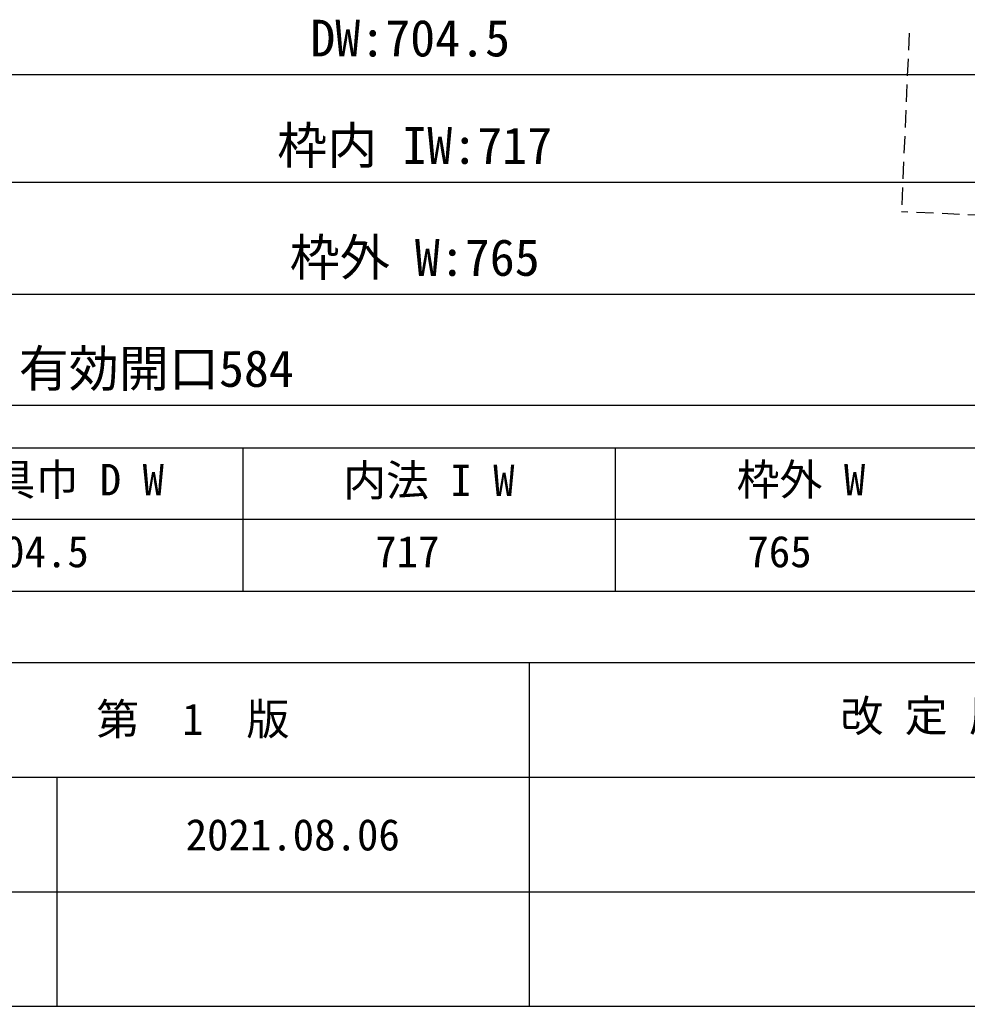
# Model space of a CAD drawing. Units: millimetres at full size; details may follow other scales. Extents: x -800 to 800, y -560 to 560.
# Drawn here: x -430.4 to -165.5, y -560 to -284.4 of the extents above; entities that cross this region are included whole.
import ezdxf
from ezdxf.enums import TextEntityAlignment as Align

# ---------------------------------------------------------------- set-up
doc = ezdxf.new("R2010")
doc.units = ezdxf.units.MM
doc.header["$LTSCALE"] = 4
doc.linetypes.add('DASHED1', pattern=[1.8, 1.2, -0.6])
doc.layers.add('0-0', color=7, linetype='Continuous', lineweight=25)
doc.layers.add('2-0', color=4, linetype='Continuous', lineweight=25)
doc.styles.add('ＭＳ ゴシック', font='')
doc.styles.get('ＭＳ ゴシック').set_extended_font_data('MS Gothic')

msp = doc.modelspace()

# ---------------------------------------------------------------- linework, layer by layer
at = {"layer": '0-0'}
for p, q in [((-780, -404), (152, -404)), ((-368, -404), (-368, -444)), ((-264, -404), (-264, -444)), ((152, -424), (-780, -424)), ((-780, -444), (152, -444)), ((-800, -464), (800, -464)), ((-288, -464), (-288, -560)), ((-476, -496), (800, -496)), ((-420, -496), (-420, -560)), ((-476, -528), (24, -528)), ((-800, -560), (800, -560))]:
    msp.add_line(p, q, dxfattribs=at)
at = {"layer": '2-0', "color": 7, "linetype": 'DASHED1'}
for p in [(-181.795, -288.126), (-138.982, -340.012)]:
    msp.add_line(p, (-183.94, -338.08), dxfattribs=at)
at = {"layer": '2-0'}
for p, q in [((-612.92, -299.738), (-15.411, -299.738)), ((-617.918, -329.738), (-7.912, -329.738)), ((-641.916, -361.024), (16.087, -361.024)), ((-641.916, -392.038), (-131.964, -392.038))]:
    msp.add_line(p, q, dxfattribs=at)

# ---------------------------------------------------------------- texts
at = {"layer": '0-0', "style": 'ＭＳ ゴシック'}
for s, p in [('建具巾 D W', (-450, -419.918)), ('内法 I W', (-340, -420.108)), ('枠外 W', (-230, -419.92)), ('704.5', (-441, -440)), ('717', (-331, -440)), ('765', (-227, -440)), ('改 定 履 歴\u3000/\u3000History', (-201, -485.894)), ('第\u30001\u3000版', (-409, -486.85)), ('2021.08.06', (-384, -519.107))]:
    msp.add_text(s, height=8.798, dxfattribs=at).set_placement(p, align=Align.BOTTOM_LEFT)
at = {"layer": '2-0', "color": 7, "style": 'ＭＳ ゴシック'}
for s, p in [('DW:704.5', (-349.166, -297.738)), ('枠内 IW:717', (-358.415, -327.738)), ('枠外 W:765', (-354.915, -359.024)), ('有効開口584', (-430.664, -390.038))]:
    msp.add_text(s, height=10.26, dxfattribs=at).set_placement(p, align=Align.BOTTOM_LEFT)

doc.saveas('drawing.dxf')
